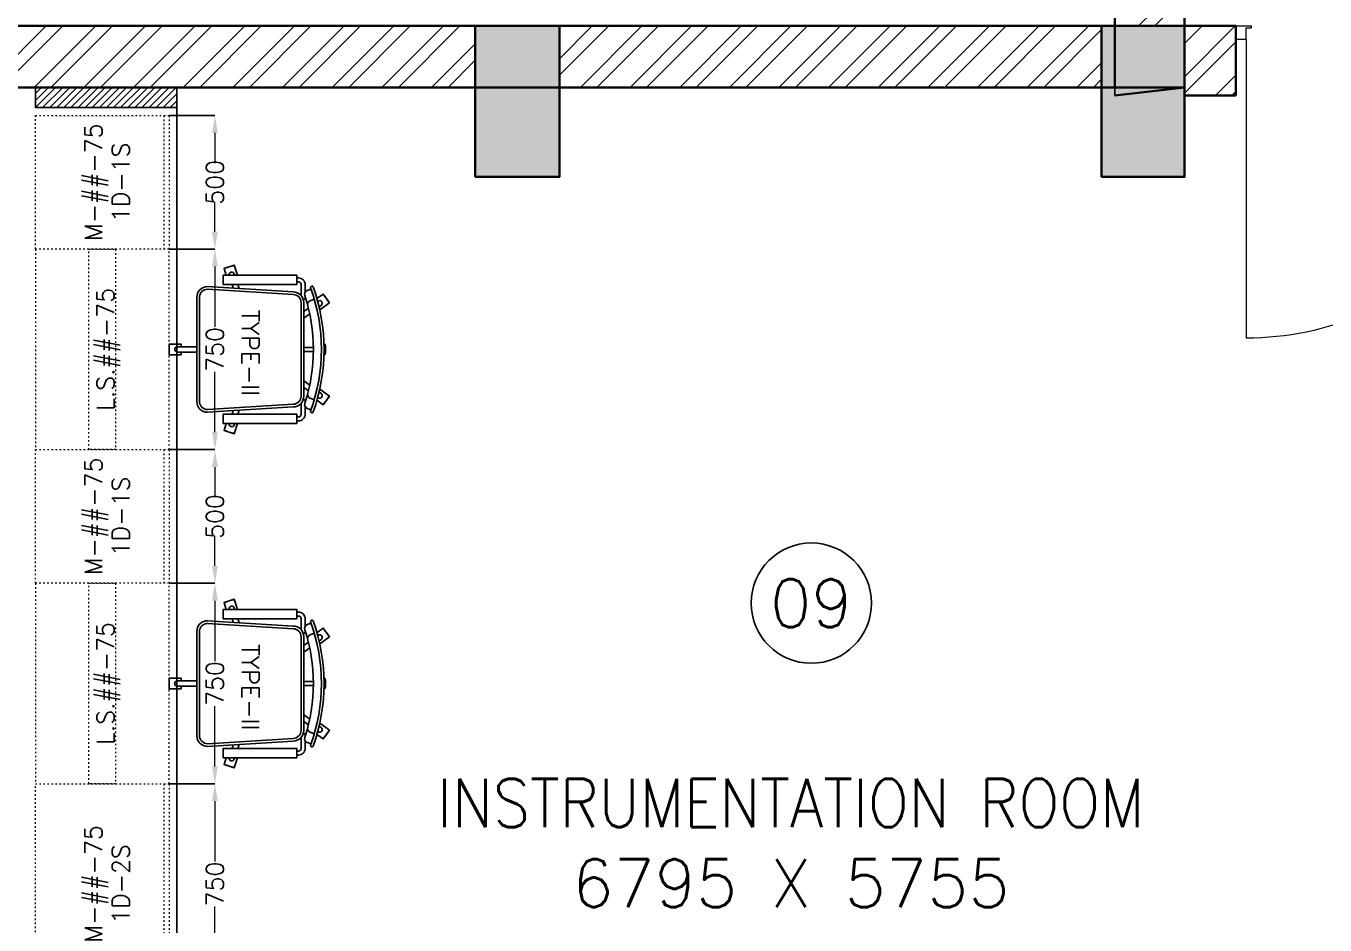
# Model space of a CAD drawing. Extents: x -52083 to 49512, y -145230 to 20224.
# Drawn here: x -46074 to -41217, y -17077 to -13713 of the extents above; entities that cross this region are included whole.
import ezdxf
from ezdxf.enums import TextEntityAlignment as Align

# ---------------------------------------------------------------- set-up
doc = ezdxf.new("R2010")
doc.units = 0
doc.header["$LTSCALE"] = 0.5
doc.header["$MEASUREMENT"] = 0
doc.header["$PDMODE"] = 32
doc.linetypes.add('ACAD_ISO03W100', pattern=[30, 12, -18])
for name, color, linetype, lineweight in [('1200x2100 Door', 5, 'Continuous', 5), ('COL', 1, 'Continuous', 35), ('DIM', 3, 'Continuous', 5), ('Hatch-1', 8, 'Continuous', 5), ('wall-1', 7, 'Continuous', 35)]:
    doc.layers.add(name, color=color, linetype=linetype, lineweight=lineweight)
for name, color, linetype in [('Asbuilt', 7, 'Continuous'), ('GC-2', 22, 'Continuous'), ('GF-1', 21, 'Continuous'), ('PDF_Text', 5, 'Continuous'), ('SA-FUR', 3, 'Continuous')]:
    doc.layers.add(name, color=color, linetype=linetype)
doc.styles.add('RomanS', font='romans.shx')
doc.styles.get("Standard").update_dxf_attribs({"font": 'romans.shx'})
doc.dimstyles.new('Sa-dim', dxfattribs={"dimtxt": 65, "dimasz": 65, "dimexe": 0, "dimexo": 0, "dimtad": 0, "dimdec": 0, "dimdsep": 46, "dimtxsty": 'Standard', "dimcen": 0, "dimclrd": 256, "dimclre": 7, "dimclrt": 1, "dimadec": 0, "dimazin": 0, "dimtfac": 1, "dimtdec": 0, "dimtmove": 0, "dimatfit": 3, "dimfxl": 1, "dimlwd": -1, "dimarcsym": 0})
pattern_1 = [(45, (5394.74, 2e-13), (-92.80777, 92.80777), []), (45, (5456.61, 2e-13), (-92.80777, 92.80777), [])]

# ---------------------------------------------------------------- blocks, each defined once
blk = doc.blocks.new('SD 1200x2100')
at = {"layer": '1200x2100 Door'}
for p, q in [((289771.1, 46661.9), (289771.1, 46711.8)), ((289771.1, 46711.8), (289829.5, 46711.8)), ((289771.1, 46661.9), (289771.1, 46711.8)), ((289809.4, 46661.9), (289809.4, 46705.1)), ((289809.4, 46705.1), (289829.5, 46705.1)), ((289829.5, 46705.1), (289829.5, 46711.8)), ((290971.1, 46711.8), (290912.7, 46711.8)), ((290912.7, 46705.1), (290912.7, 46711.8)), ((290932.8, 46705.1), (290912.7, 46705.1)), ((290932.8, 46661.9), (290932.8, 46705.1)), ((290971.1, 46661.9), (290971.1, 46711.8)), ((289771.1, 46661.9), (289809.4, 46661.9)), ((290971.1, 46661.9), (290932.8, 46661.9)), ((290932.8, 46661.9), (290932.8, 45543.9))]:
    blk.add_line(p, q, dxfattribs=at)
blk.add_arc((290932.8, 46661.9), 1118, 177.4426, 270, dxfattribs=at)
blk = doc.blocks.new('*U91')
at = {"layer": 'SA-FUR', "color": 230, "linetype": 'ACAD_ISO03W100', "lineweight": 13}
blk.add_line((750, 20), (0, 20), dxfattribs=at)
blk.add_lwpolyline([(0, 500), (750, 500), (750, 0), (0, 0)], close=True, dxfattribs=at)
at = {"layer": 'SA-FUR', "color": 7}
for tag, p in [('TAG', (375, 250)), ('TAG-2', (375, 148.4))]:
    blk.add_attdef(tag, text='', height=65, dxfattribs=at).set_placement(p, align=Align.CENTER)
blk = doc.blocks.new('*U100')
at = {"layer": 'SA-FUR', "color": 230, "linetype": 'ACAD_ISO03W100', "lineweight": 13}
for points in [[(750, 500), (0, 500), (0, 0), (750, 0)], [(750, 200), (0, 200), (0, 300), (750, 300)]]:
    blk.add_lwpolyline(points, close=True, dxfattribs=at)
at = {"layer": 'SA-FUR', "color": 7}
blk.add_attdef('TAG-2', text='', height=65, rotation=180, dxfattribs=at).set_placement((375, 295), align=Align.CENTER)
blk = doc.blocks.new('*D551')
at = {"layer": 'Defpoints', "color": 0, "transparency": 16777216}
for p in [(-45539, -16548.3), (-45367.6, -16548.3), (-45539, -17298.3)]:
    blk.add_point(p, dxfattribs=at)
at = {"layer": 'DIM', "color": 7, "lineweight": -2, "transparency": 16777216}
for p, q in [((-45539, -16548.3), (-45367.6, -16548.3)), ((-45539, -17298.3), (-45367.6, -17298.3))]:
    blk.add_line(p, q, dxfattribs=at)
at = {"layer": 'DIM', "transparency": 16777216}
for p, q in [((-45367.6, -16613.3), (-45367.6, -16839.1)), ((-45367.6, -17233.3), (-45367.6, -17007.5))]:
    blk.add_line(p, q, dxfattribs=at)
for points in [[(-45378.5, -16613.3), (-45356.8, -16613.3), (-45367.6, -16548.3)], [(-45378.5, -17233.3), (-45356.8, -17233.3), (-45367.6, -17298.3)]]:
    blk.add_solid(points, dxfattribs=at)
at = {"layer": 'DIM', "color": 1, "transparency": 16777216, "insert": (-45367.6, -16923.3), "char_height": 65, "attachment_point": 5, "rotation": 90}
blk.add_mtext('750', dxfattribs=at)
blk = doc.blocks.new('*D552')
at = {"layer": 'Defpoints', "color": 0, "transparency": 16777216}
for p in [(-45539, -15798.3), (-45367.6, -15798.3), (-45539, -16548.3)]:
    blk.add_point(p, dxfattribs=at)
at = {"layer": 'DIM', "color": 7, "lineweight": -2, "transparency": 16777216}
for p, q in [((-45539, -15798.3), (-45367.6, -15798.3)), ((-45539, -16548.3), (-45367.6, -16548.3))]:
    blk.add_line(p, q, dxfattribs=at)
at = {"layer": 'DIM', "transparency": 16777216}
for p, q in [((-45367.6, -15863.3), (-45367.6, -16089.1)), ((-45367.6, -16483.3), (-45367.6, -16257.5))]:
    blk.add_line(p, q, dxfattribs=at)
for points in [[(-45378.5, -15863.3), (-45356.8, -15863.3), (-45367.6, -15798.3)], [(-45378.5, -16483.3), (-45356.8, -16483.3), (-45367.6, -16548.3)]]:
    blk.add_solid(points, dxfattribs=at)
at = {"layer": 'DIM', "color": 1, "transparency": 16777216, "insert": (-45367.6, -16173.3), "char_height": 65, "attachment_point": 5, "rotation": 90}
blk.add_mtext('750', dxfattribs=at)
blk = doc.blocks.new('PCH-7022')
at = {"layer": 'GC-2', "color": 30, "ltscale": 10}
for p, q in [((-164.5, 243.5), (-159, 235.9)), ((-18.7, 254.1), (-19.1, 259.1)), ((18.7, 254.1), (19.1, 259.1)), ((164.5, 243.5), (159, 235.9)), ((-180.7, 231.7), (-179.9, 230.6)), ((-154.6, 195.8), (-142.2, 178.7)), ((-133.4, 200.6), (-117.5, 178.7)), ((-7.5, 214.3), (-7.5, 178.7)), ((7.5, 214.3), (7.5, 178.7)), ((133.4, 200.6), (117.5, 178.7)), ((154.6, 195.8), (142.2, 178.7)), ((180.7, 231.7), (179.9, 230.6)), ((-282.4, -81.2), (-277.5, -79.7)), ((-242.5, -68.3), (-227.6, -63.4)), ((-242.5, -89.3), (-229, -84.9)), ((242.5, -68.3), (227.6, -63.4)), ((242.5, -89.3), (229, -84.9)), ((282.4, -81.2), (277.5, -79.7)), ((-10, -293.7), (-10, -221.3)), ((10, -293.7), (10, -221.3))]:
    blk.add_line(p, q, dxfattribs=at)
for points in [[(-234.1, 213.6), (-234.1, 213.6, 0.416344), (-237.1, 207.2, 0.412086), (-230.7, 204.2), (-230.7, 204.2, -0.174031), (230.7, 204.2), (230.7, 204.2, 0.412086), (237.1, 207.2), (237.1, 207.2, 0.416344), (234.1, 213.6), (234.1, 213.6, 0.174031)], [(-195, -221.3), (195, -221.3, 0.414214), (235, -181.3), (215, 138.7, 0.414214), (175, 178.7), (-175, 178.7, 0.414214), (-215, 138.7), (-235, -181.3, 0.414214)], [(-195, -211.3), (195, -211.3, 0.414214), (225, -181.3), (205, 138.7, 0.414214), (175, 168.7), (-175, 168.7, 0.414214), (-205, 138.7), (-225, -181.3, 0.414214)]]:
    blk.add_lwpolyline(points, format="xyb", close=True, dxfattribs=at)
for points in [[(-190.2, 227.7), (-207.2, 251.2), (-174.8, 274.7), (-148.4, 238.3)], [(148.4, 238.3), (174.8, 274.7), (207.2, 251.2), (190.2, 227.7)], [(-277.5, -111.2), (-302.9, -119.5), (-315.3, -81.4), (-277.5, -69.1)], [(277.5, -69.1), (315.3, -81.4), (302.9, -119.5), (277.5, -111.2)], [(10, -280), (20, -280), (20, -325), (-20, -325), (-20, -280), (-10, -280)]]:
    blk.add_lwpolyline(points, dxfattribs=at)
for points in [[(19.1, 259.1, 0.013665), (-19.1, 259.1)], [(-225.9, 205.9), (-220.6, 191.5, 0.403288), (-201.9, 182.4), (-201.9, 182.4, -0.158526), (201.9, 182.4), (201.9, 182.4, 0.403288), (220.6, 191.5), (225.9, 205.9)], [(-193.1, 216.5, 0.029136), (-192.6, 216.6)], [(-188.5, 217.8), (-182.3, 202.3, 0.378791), (-164.6, 193.3)], [(188.5, 217.8), (182.3, 202.3), (182.3, 202.3, -0.378791), (164.6, 193.3)], [(192.6, 216.6, 0.029136), (193.1, 216.5, 0.029136)], [(-214.2, 183.7), (-242.5, 183.7, 0.414214), (-267.5, 158.7), (-267.5, 152.3)], [(-201.5, 168.7), (-242.5, 168.7, 0.414214), (-252.5, 158.7), (-252.5, 152.3)], [(-185.7, 177.3, 0.311343), (-195, 183.7), (-197.6, 183.7)], [(185.7, 177.3, -0.311343), (195, 183.7), (197.6, 183.7)], [(201.5, 168.7), (242.5, 168.7, -0.414214), (252.5, 158.7), (252.5, 152.3)], [(214.2, 183.7), (242.5, 183.7, -0.414214), (267.5, 158.7), (267.5, 152.3)]]:
    blk.add_lwpolyline(points, format="xyb", dxfattribs=at)
for points in [[(-237.1, 207.2), (-237.1, 207.2)], [(-277.5, -122.7), (-242.5, -122.7), (-242.5, 152.3), (-277.5, 152.3)], [(277.5, -122.7), (242.5, -122.7), (242.5, 152.3), (277.5, 152.3)]]:
    blk.add_lwpolyline(points, close=True, dxfattribs=at)
for centre, radius, start, end in [((0, 0), 325, 122.4719, 129.5281), ((-172.6, 237.6), 10, 36, 216), ((172.6, 237.6), 10, 324, 144), ((0, 0), 325, 50.4719, 57.5281), ((0, 0), 325, 194.4719, 201.5281), ((-279.3, -90.7), 10, 108, 280.2877), ((279.3, -90.7), 10, 259.7123, 72), ((0, 0), 325, 338.4719, 345.5281), ((0, 0), 325, 266.4719, 273.5281), ((0, -293.7), 10, 180, 0)]:
    blk.add_arc(centre, radius, start, end, dxfattribs=at)
at = {"layer": 'PDF_Text', "insert": (13.6, -21), "char_height": 65, "width": 310.353, "attachment_point": 5}
blk.add_mtext('{\\C1;TYPE-II}', dxfattribs=at)
blk = doc.blocks.new('A$C054a1436')
at = {"color": 1}
blk.add_circle((225, 225), 225, dxfattribs=at)
blk.add_attdef('T1', text='', height=180).set_placement((225, 225), align=Align.MIDDLE_CENTER)
blk = doc.blocks.new('*U93')
at = {"layer": 'SA-FUR', "color": 230, "linetype": 'ACAD_ISO03W100', "lineweight": 13}
blk.add_line((500, 20), (0, 20), dxfattribs=at)
blk.add_lwpolyline([(0, 500), (500, 500), (500, 0), (0, 0)], close=True, dxfattribs=at)
at = {"layer": 'SA-FUR', "color": 7}
for tag, p in [('TAG', (250, 250)), ('TAG-2', (250, 148.4))]:
    blk.add_attdef(tag, text='', height=65, dxfattribs=at).set_placement(p, align=Align.CENTER)
blk = doc.blocks.new('*D655')
at = {"layer": 'Defpoints', "color": 0, "transparency": 16777216}
for p in [(-45539, -15298.3), (-45367.6, -15298.3), (-45509, -15798.3)]:
    blk.add_point(p, dxfattribs=at)
at = {"layer": 'DIM', "color": 7, "lineweight": -2, "transparency": 16777216}
for p, q in [((-45539, -15298.3), (-45367.6, -15298.3)), ((-45509, -15798.3), (-45367.6, -15798.3))]:
    blk.add_line(p, q, dxfattribs=at)
at = {"layer": 'DIM', "transparency": 16777216}
for p, q in [((-45367.6, -15363.3), (-45367.6, -15476)), ((-45367.6, -15733.3), (-45367.6, -15620.6))]:
    blk.add_line(p, q, dxfattribs=at)
for points in [[(-45378.5, -15363.3), (-45356.8, -15363.3), (-45367.6, -15298.3)], [(-45378.5, -15733.3), (-45356.8, -15733.3), (-45367.6, -15798.3)]]:
    blk.add_solid(points, dxfattribs=at)
at = {"layer": 'DIM', "color": 1, "transparency": 16777216, "insert": (-45367.6, -15548.3), "char_height": 65, "attachment_point": 5, "rotation": 90}
blk.add_mtext('500', dxfattribs=at)
blk = doc.blocks.new('*D656')
at = {"layer": 'Defpoints', "color": 0, "transparency": 16777216}
for p in [(-45539, -14048.3), (-45367.6, -14048.3), (-45509, -14548.3)]:
    blk.add_point(p, dxfattribs=at)
at = {"layer": 'DIM', "color": 7, "lineweight": -2, "transparency": 16777216}
for p, q in [((-45539, -14048.3), (-45367.6, -14048.3)), ((-45509, -14548.3), (-45367.6, -14548.3))]:
    blk.add_line(p, q, dxfattribs=at)
at = {"layer": 'DIM', "transparency": 16777216}
for p, q in [((-45367.6, -14113.3), (-45367.6, -14226)), ((-45367.6, -14483.3), (-45367.6, -14370.6))]:
    blk.add_line(p, q, dxfattribs=at)
for points in [[(-45378.5, -14113.3), (-45356.8, -14113.3), (-45367.6, -14048.3)], [(-45378.5, -14483.3), (-45356.8, -14483.3), (-45367.6, -14548.3)]]:
    blk.add_solid(points, dxfattribs=at)
at = {"layer": 'DIM', "color": 1, "transparency": 16777216, "insert": (-45367.6, -14298.3), "char_height": 65, "attachment_point": 5, "rotation": 90}
blk.add_mtext('500', dxfattribs=at)
blk = doc.blocks.new('*D727')
at = {"layer": 'Defpoints', "color": 0, "transparency": 16777216}
for p in [(-45539, -14548.3), (-45367.6, -14548.3), (-45539, -15298.3)]:
    blk.add_point(p, dxfattribs=at)
at = {"layer": 'DIM', "color": 7, "lineweight": -2, "transparency": 16777216}
for p, q in [((-45539, -14548.3), (-45367.6, -14548.3)), ((-45539, -15298.3), (-45367.6, -15298.3))]:
    blk.add_line(p, q, dxfattribs=at)
at = {"layer": 'DIM', "transparency": 16777216}
for p, q in [((-45367.6, -14613.3), (-45367.6, -14839.1)), ((-45367.6, -15233.3), (-45367.6, -15007.5))]:
    blk.add_line(p, q, dxfattribs=at)
for points in [[(-45378.5, -14613.3), (-45356.8, -14613.3), (-45367.6, -14548.3)], [(-45378.5, -15233.3), (-45356.8, -15233.3), (-45367.6, -15298.3)]]:
    blk.add_solid(points, dxfattribs=at)
at = {"layer": 'DIM', "color": 1, "transparency": 16777216, "insert": (-45367.6, -14923.3), "char_height": 65, "attachment_point": 5, "rotation": 90}
blk.add_mtext('750', dxfattribs=at)

msp = doc.modelspace()

# ---------------------------------------------------------------- hatches: boundary and pattern name
at = {"layer": 'COL'}
h = msp.add_hatch(color=256, dxfattribs=at)
h.dxf.hatch_style = 1
h.paths.add_polyline_path([(-44079.5, -13713.3), (-44394.5, -13713.3), (-44394.5, -14278.3), (-44079.5, -14278.3)])
h = msp.add_hatch(color=256, dxfattribs=at)
h.dxf.hatch_style = 1
h.paths.add_polyline_path([(-41742.5, -13713.3), (-42052.5, -13713.3), (-42052.5, -14278.3), (-41742.5, -14278.3)])
at = {"layer": 'Hatch-1'}
h = msp.add_hatch(dxfattribs=at)
h.set_pattern_fill('ANSI32,_O', color=256, scale=350)
h.set_pattern_definition(pattern_1)
h.paths.add_polyline_path([(-41742.5, -13513.3), (-42002.5, -13513.3), (-42002.5, -13713.3), (-41742.5, -13713.3)])
h = msp.add_hatch(dxfattribs=at)
h.set_pattern_fill('ANSI32,_O', color=256, scale=350)
h.set_pattern_definition(pattern_1)
h.paths.add_polyline_path([(-44394.5, -13713.3), (-46408.3, -13713.3), (-46408.3, -13943.3), (-44394.5, -13943.3)])
h = msp.add_hatch(dxfattribs=at)
h.set_pattern_fill('ANSI32,_O', color=256, scale=350)
h.set_pattern_definition(pattern_1)
h.paths.add_polyline_path([(-42052.5, -13713.3), (-44079.5, -13713.3), (-44079.5, -13943.3), (-42052.5, -13943.3)])
h = msp.add_hatch(dxfattribs=at)
h.set_pattern_fill('ANSI32,_O', color=256, scale=350)
h.set_pattern_definition([(45, (-126029.9, 2e-13), (-92.80777, 92.80777), []), (45, (-125968.02, 2e-13), (-92.80777, 92.80777), [])])
h.paths.add_polyline_path([(-41550.5, -13713.3), (-41742.5, -13713.3), (-41742.5, -13973.3), (-41550.5, -13973.3)])
at = {"layer": 'SA-FUR'}
h = msp.add_hatch(dxfattribs=at)
h.set_pattern_fill('ANSI31', color=6, scale=150)
h.set_pattern_definition([(45, (5394.74, 2e-13), (-13.258252, 13.258252), [])])
h.paths.add_polyline_path([(-46039, -14018.3), (-45509.5, -14018.3), (-45509.5, -13943.3), (-46039, -13943.3)])

# ---------------------------------------------------------------- linework, layer by layer
at = {"layer": 'Asbuilt'}
msp.add_line((-42002.5, -13483.3, 2637.8), (-42002.5, -13973.3, 2637.8), dxfattribs=at)
at = {"layer": 'COL'}
msp.add_line((-42002.5, -13973.3, 2637.8), (-41742.5, -13943.3, 2637.8), dxfattribs=at)
at = {"layer": 'COL', "elevation": 2637.8}
for points in [[(-44394.5, -14278.3), (-44079.5, -14278.3), (-44079.5, -13713.3), (-44394.5, -13713.3)], [(-42052.5, -14278.3), (-41742.5, -14278.3), (-41742.5, -13713.3), (-42052.5, -13713.3)]]:
    msp.add_lwpolyline(points, close=True, dxfattribs=at)
at = {"layer": 'Hatch-1', "elevation": 2637.8}
for points in [[(-44394.5, -13713.3), (-46408.3, -13713.3), (-46408.3, -13943.3), (-44394.5, -13943.3)], [(-42052.5, -13713.3), (-44079.5, -13713.3), (-44079.5, -13943.3), (-42052.5, -13943.3)]]:
    msp.add_lwpolyline(points, close=True, dxfattribs=at)
at = {"layer": 'SA-FUR', "color": 7, "elevation": 2637.8}
msp.add_lwpolyline([(-46039, -14018.3), (-45509.5, -14018.3), (-45509.5, -13943.3), (-46039, -13943.3)], close=True, dxfattribs=at)
at = {"layer": 'SA-FUR', "elevation": 2637.8}
msp.add_lwpolyline([(-45509.5, -18548.3), (-45509.5, -13943.3)], dxfattribs=at)
at = {"layer": 'wall-1', "color": 7}
for p, q in [((-42002.5, -13713.3, 2637.8), (-46408.3, -13713.3, 2637.8)), ((-41550.5, -13713.3, 2637.8), (-41742.5, -13713.3, 2637.8)), ((-41550.5, -13713.3, 2637.8), (-41550.5, -13973.3, 2637.8)), ((-42002.5, -13943.3, 2637.8), (-46408.3, -13943.3, 2637.8)), ((-41742.5, -13973.3, 2637.8), (-41550.5, -13973.3, 2637.8))]:
    msp.add_line(p, q, dxfattribs=at)
at = {"layer": 'wall-1', "color": 7, "elevation": 2637.8}
for points in [[(-42002.5, -13483.3), (-42002.5, -13943.3), (-41742.5, -13943.3), (-41742.5, -13483.3)], [(-41550.5, -13713.3), (-41742.5, -13713.3), (-41742.5, -13973.3), (-41550.5, -13973.3)]]:
    msp.add_lwpolyline(points, dxfattribs=at)

# ---------------------------------------------------------------- block references
ref = msp.add_blockref('A$C054a1436', (-43362.7, -16097.5, 2637.8))
ref.add_attrib('T1', '09', dxfattribs={"color": 1, "height": 180}).set_placement((-43137.7, -15872.5, 2637.8), align=Align.MIDDLE_CENTER)
at = {"layer": '1200x2100 Door', "xscale": -1}
msp.add_blockref('SD 1200x2100', (249420.6, -60425.1, 2637.8), dxfattribs=at)
at = {"layer": 'GF-1', "color": 7, "rotation": 270}
for p in [(-45214, -14923.3, 2637.8), (-45214, -16173.3, 2637.8)]:
    msp.add_blockref('PCH-7022', p, dxfattribs=at)
at = {"layer": 'SA-FUR'}
for name, p, rotation, values in [('*U93', (-45539, -14548.3, 2637.8), 90, {'TAG': 'M-##-75', 'TAG-2': '1D-1S'}), ('*U100', (-46039, -14548.3, 2637.8), 270, {'TAG-2': 'L.S.##-75'}), ('*U93', (-45539, -15798.3, 2637.8), 90, {'TAG': 'M-##-75', 'TAG-2': '1D-1S'}), ('*U100', (-46039, -15798.3, 2637.8), 270, {'TAG-2': 'L.S.##-75'}), ('*U91', (-45539, -17298.3, 2637.8), 90, {'TAG': 'M-##-75', 'TAG-2': '1D-2S'})]:
    msp.add_blockref(name, p, dxfattribs=dict(at, rotation=rotation)).add_auto_attribs(values)

# ---------------------------------------------------------------- texts
at = {"layer": 'PDF_Text', "insert": (-43213.9, -16770.2, 2637.8), "char_height": 180, "width": 2953.65, "attachment_point": 5, "style": 'RomanS'}
msp.add_mtext('{\\W0.9;INSTRUMENTATION ROOM\\P\\W1;\\C0;6795 X 5755}', dxfattribs=at)

# ---------------------------------------------------------------- dimensions: what is measured, and where the dimension line sits
at = {"layer": 'DIM', "color": 7}
for base, p1, p2, picture, middle in [((-45367.6, -14048.3, 2637.8), (-45509, -14548.3, 2637.8), (-45539, -14048.3, 2637.8), '*D656', (-45367.6, -14298.3, 2637.8)), ((-45367.6, -15298.3, 2637.8), (-45509, -15798.3, 2637.8), (-45539, -15298.3, 2637.8), '*D655', (-45367.6, -15548.3, 2637.8))]:
    dim = msp.add_linear_dim(base=base, p1=p1, p2=p2, angle=90, dimstyle='Sa-dim', dxfattribs=at)
    dim.commit()
    dim.dimension.update_dxf_attribs({"geometry": picture, "text_midpoint": middle})
for base, p1, p2, picture, middle in [((-45367.6, -14548.3, 2637.8), (-45539, -15298.3, 2637.8), (-45539, -14548.3, 2637.8), '*D727', (-45367.6, -14923.3, 2637.8)), ((-45367.6, -15798.3, 2637.8), (-45539, -16548.3, 2637.8), (-45539, -15798.3, 2637.8), '*D552', (-45367.6, -16173.3, 2637.8)), ((-45367.6, -16548.3, 2637.8), (-45539, -17298.3, 2637.8), (-45539, -16548.3, 2637.8), '*D551', (-45367.6, -16923.3, 2637.8))]:
    dim = msp.add_linear_dim(base=base, p1=p1, p2=p2, angle=90, dimstyle='Sa-dim', override={"dimtmove": 1}, dxfattribs=at)
    dim.commit()
    dim.dimension.update_dxf_attribs({"geometry": picture, "text_midpoint": middle})

doc.saveas('drawing.dxf')
